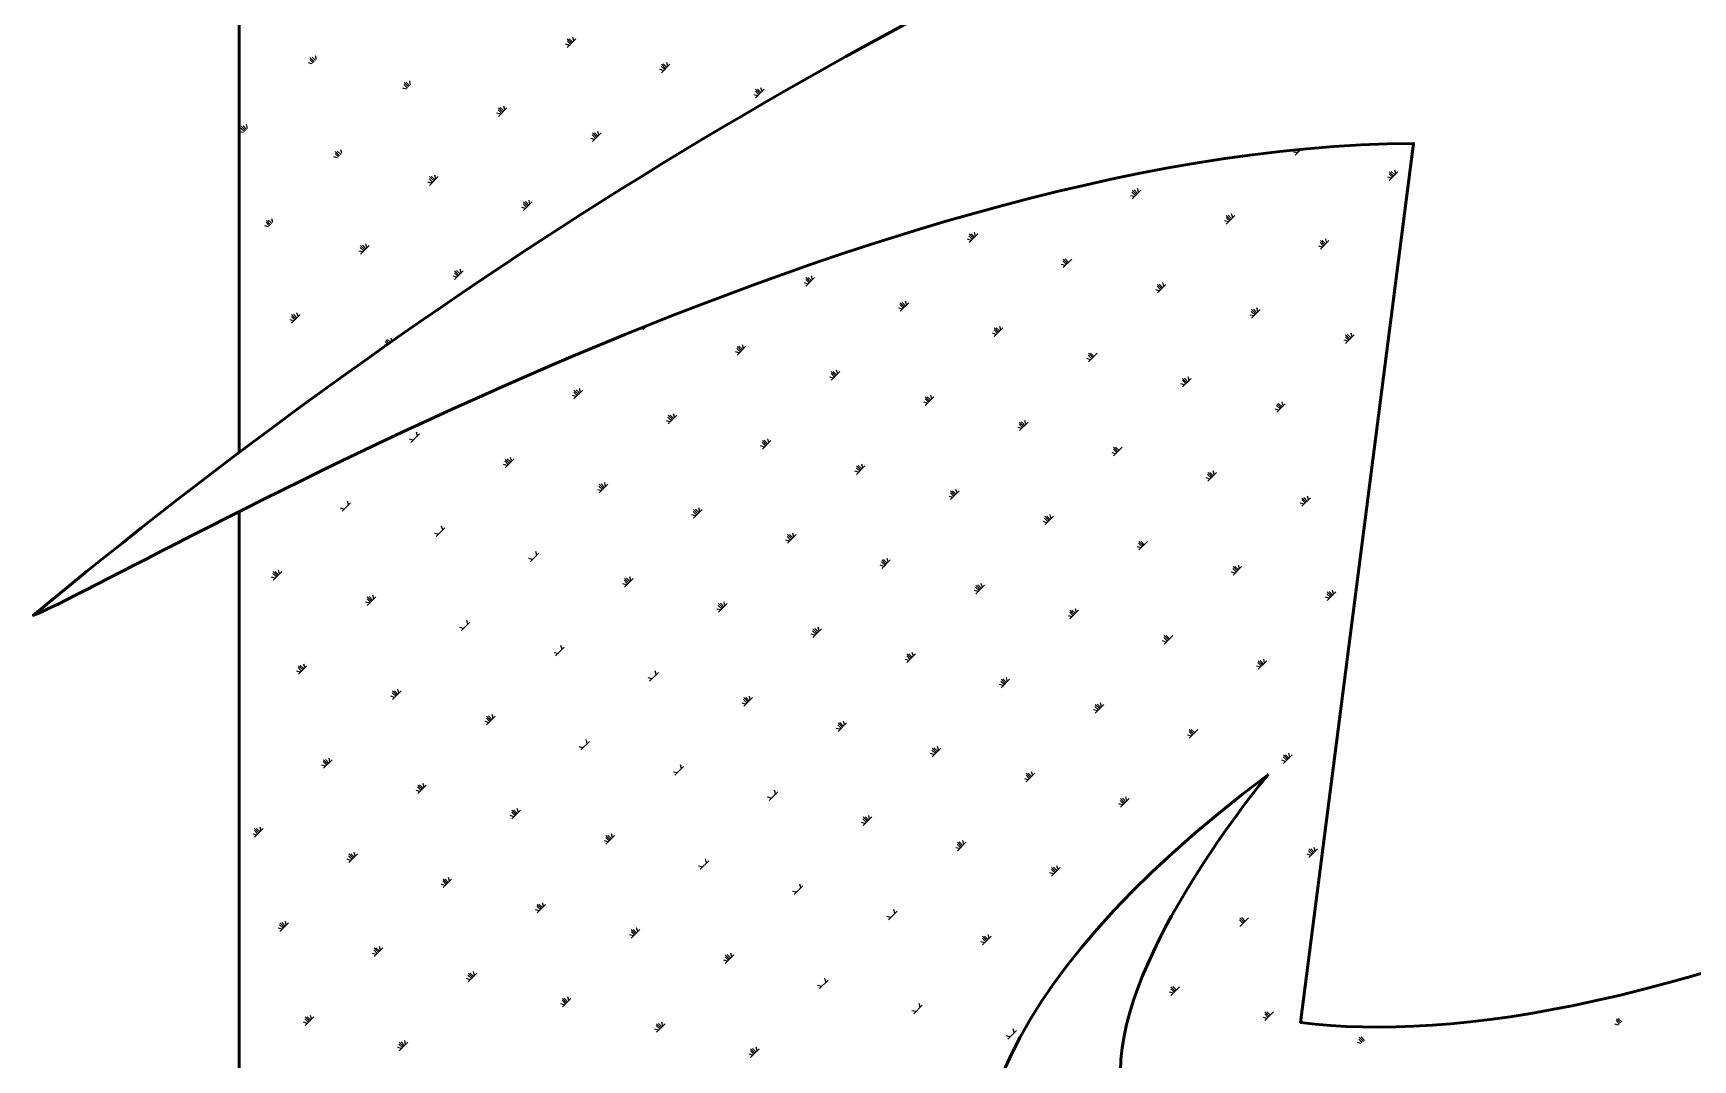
# Model space of a CAD drawing. Extents: x -3102990 to -851544, y -5293060 to -2540151.
# Drawn here: x -952802 to -951732, y -2633753 to -2633091 of the extents above; entities that cross this region are included whole.
import ezdxf

# ---------------------------------------------------------------- set-up
doc = ezdxf.new("R2010")
doc.units = 0
doc.header["$LTSCALE"] = 1000
doc.layers.get('0').update_dxf_attribs({"linetype": 'CONTINUOUS'})
doc.layers.add('PUB_TITLE', color=4, linetype='CONTINUOUS')

# ---------------------------------------------------------------- blocks, each defined once
blk = doc.blocks.new('A$C18BE6784')
at = {"layer": 'PUB_TITLE', "color": 4}
for p, q in [((84721.6, 39803.9), (84719.2, 39804.6)), ((84722.3, 39804.6), (84720.1, 39806.8)), ((84723, 39805.3), (84720.2, 39808.1)), ((84720.2, 39802.5), (84725.8, 39808.1)), ((84723.7, 39806), (84721.5, 39808.2)), ((84724.4, 39806.7), (84723.8, 39809.1)), ((84555.7, 39792), (84553.3, 39792.7)), ((84556.4, 39792.7), (84554.2, 39794.9)), ((84557.1, 39793.4), (84554.3, 39796.2)), ((84557.8, 39794.1), (84555.6, 39796.3)), ((84558.5, 39794.8), (84557.9, 39797.2)), ((84783.7, 39789), (84781, 39791.8)), ((84781, 39786.3), (84786.5, 39791.8)), ((84784.4, 39789.7), (84782.2, 39792)), ((84785.1, 39790.4), (84784.5, 39792.9)), ((84619.2, 39778.5), (84618.6, 39781)), ((84782.4, 39787.7), (84779.9, 39788.3)), ((84783.1, 39788.3), (84780.8, 39790.6)), ((84616.5, 39775.7), (84614, 39776.4)), ((84617.1, 39776.4), (84614.9, 39778.7)), ((84617.8, 39777.1), (84615.1, 39779.9)), ((84618.5, 39777.8), (84616.3, 39780.1)), ((84843.1, 39771.4), (84840.7, 39772)), ((84843.8, 39772.1), (84841.6, 39774.3)), ((84844.5, 39772.8), (84841.7, 39775.6)), ((84841.7, 39770), (84847.3, 39775.6)), ((84845.2, 39773.5), (84842.9, 39775.7)), ((84845.9, 39774.2), (84845.2, 39776.6)), ((84677.2, 39759.5), (84674.7, 39760.1)), ((84677.9, 39760.2), (84675.6, 39762.4)), ((84678.6, 39760.9), (84675.8, 39763.6)), ((84675.8, 39758.1), (84681.3, 39763.6)), ((84679.3, 39761.6), (84677, 39763.8)), ((84680, 39762.3), (84679.3, 39764.7)), ((84512, 39748.3), (84509.7, 39750.5)), ((84512.7, 39748.9), (84509.9, 39751.7)), ((84513.4, 39749.6), (84511.1, 39751.9)), ((84514, 39750.3), (84513.4, 39752.8)), ((84740.7, 39746), (84740, 39748.4)), ((84511.3, 39747.6), (84508.8, 39748.2)), ((84737.9, 39743.2), (84735.5, 39743.9)), ((84738.6, 39743.9), (84736.4, 39746.1)), ((84739.3, 39744.6), (84736.5, 39747.4)), ((84736.5, 39741.8), (84742.1, 39747.4)), ((84740, 39745.3), (84737.8, 39747.5)), ((84572, 39731.3), (84569.6, 39731.9)), ((84572.7, 39732), (84570.5, 39734.2)), ((84573.4, 39732.7), (84570.6, 39735.5)), ((84574.1, 39733.4), (84571.9, 39735.6)), ((84574.8, 39734.1), (84574.1, 39736.5)), ((85191.2, 39734.5), (85188.7, 39735.1)), ((85189.8, 39733.1), (85193.6, 39736.9)), ((85191.9, 39735.2), (85190.4, 39736.6)), ((85192.6, 39735.9), (85191.7, 39736.7)), ((85193.3, 39736.6), (85193, 39736.9)), ((84633.4, 39715.7), (84631.2, 39717.9)), ((84634.1, 39716.4), (84631.3, 39719.2)), ((84631.3, 39713.6), (84636.9, 39719.2)), ((84634.8, 39717.1), (84632.6, 39719.3)), ((84635.5, 39717.8), (84634.9, 39720.2)), ((85251.9, 39718.2), (85249.5, 39718.9)), ((85252.6, 39718.9), (85250.4, 39721.1)), ((85253.3, 39719.6), (85250.5, 39722.4)), ((85250.5, 39716.8), (85256.1, 39722.4)), ((85254, 39720.3), (85251.8, 39722.5)), ((85254.7, 39721), (85254, 39723.4)), ((84632.7, 39715), (84630.3, 39715.7)), ((85086, 39706.3), (85083.6, 39706.9)), ((85086.7, 39707), (85084.5, 39709.2)), ((85087.4, 39707.7), (85084.6, 39710.5)), ((85084.6, 39704.9), (85090.2, 39710.5)), ((85088.1, 39708.4), (85085.9, 39710.6)), ((85088.8, 39709.1), (85088.1, 39711.5)), ((84693.4, 39698.7), (84691, 39699.4)), ((84694.1, 39699.4), (84691.9, 39701.7)), ((84694.8, 39700.1), (84692.1, 39702.9)), ((84692.1, 39697.4), (84697.6, 39702.9)), ((84695.5, 39700.8), (84693.3, 39703.1)), ((84696.2, 39701.5), (84695.6, 39704)), ((85149.5, 39692.8), (85148.8, 39695.2)), ((84527.5, 39686.8), (84525.1, 39687.5)), ((84528.2, 39687.5), (84526, 39689.8)), ((84528.9, 39688.2), (84526.2, 39691)), ((84529.6, 39688.9), (84527.4, 39691.1)), ((84530.3, 39689.6), (84529.7, 39692)), ((85146.7, 39690), (85144.3, 39690.7)), ((85147.4, 39690.7), (85145.2, 39692.9)), ((85148.1, 39691.4), (85145.3, 39694.2)), ((85145.3, 39688.6), (85150.9, 39694.2)), ((85148.8, 39692.1), (85146.6, 39694.3)), ((84589, 39671.3), (84586.7, 39673.5)), ((84589.7, 39672), (84586.9, 39674.7)), ((84586.9, 39669.2), (84592.4, 39674.7)), ((84590.4, 39672.6), (84588.1, 39674.9)), ((84591, 39673.3), (84590.4, 39675.8)), ((84980.8, 39678.1), (84978.4, 39678.8)), ((84981.5, 39678.8), (84979.3, 39681)), ((84982.2, 39679.5), (84979.4, 39682.3)), ((84979.4, 39676.7), (84985, 39682.3)), ((84982.9, 39680.2), (84980.7, 39682.4)), ((84983.6, 39680.9), (84982.9, 39683.3)), ((85207.4, 39673.8), (85205, 39674.4)), ((85208.1, 39674.4), (85205.9, 39676.7)), ((85208.8, 39675.1), (85206.1, 39677.9)), ((85206.1, 39672.4), (85211.6, 39677.9)), ((85209.5, 39675.8), (85207.3, 39678.1)), ((85210.2, 39676.5), (85209.6, 39679)), ((84588.3, 39670.6), (84585.8, 39671.2)), ((85042.2, 39662.5), (85040, 39664.8)), ((85042.9, 39663.2), (85040.1, 39666)), ((85040.1, 39660.5), (85045.7, 39666)), ((85043.6, 39663.9), (85041.4, 39666.1)), ((84649, 39654.3), (84646.6, 39654.9)), ((84649.7, 39655), (84647.5, 39657.2)), ((84650.4, 39655.7), (84647.6, 39658.5)), ((84647.6, 39652.9), (84653.2, 39658.5)), ((84651.1, 39656.4), (84648.9, 39658.6)), ((84651.8, 39657.1), (84651.1, 39659.5)), ((84876.3, 39650.6), (84874.1, 39652.8)), ((84877, 39651.3), (84874.2, 39654.1)), ((84874.2, 39648.5), (84879.8, 39654.1)), ((84877.7, 39652), (84875.5, 39654.2)), ((84878.4, 39652.7), (84877.8, 39655.1)), ((85041.5, 39661.8), (85039.1, 39662.5)), ((84875.6, 39649.9), (84873.2, 39650.6)), ((85102.3, 39645.6), (85099.8, 39646.2)), ((85103, 39646.3), (85100.7, 39648.5)), ((85103.7, 39647), (85100.9, 39649.7)), ((85100.9, 39644.2), (85106.4, 39649.7)), ((85104.3, 39647.7), (85102.1, 39649.9)), ((85105, 39648.3), (85104.4, 39650.8)), ((84546.6, 39628.9), (84545.9, 39631.3)), ((84936.4, 39633.7), (84933.9, 39634.3)), ((84937.1, 39634.4), (84934.8, 39636.6)), ((84937.7, 39635), (84935, 39637.8)), ((84935, 39632.3), (84940.5, 39637.8)), ((84938.4, 39635.7), (84936.2, 39638)), ((84939.1, 39636.4), (84938.5, 39638.9)), ((85163.7, 39630), (85161.5, 39632.2)), ((85164.4, 39630.7), (85161.6, 39633.5)), ((85161.6, 39627.9), (85167.2, 39633.5)), ((85165.1, 39631.4), (85162.9, 39633.6)), ((85165.8, 39632.1), (85165.1, 39634.5)), ((84543.8, 39626.1), (84541.4, 39626.8)), ((84544.5, 39626.8), (84542.3, 39629)), ((84545.2, 39627.5), (84542.4, 39630.3)), ((84542.4, 39624.7), (84548, 39630.3)), ((84545.9, 39628.2), (84543.7, 39630.4)), ((84769.1, 39620.4), (84771.8, 39623.1)), ((84770.4, 39621.7), (84769.2, 39622.1)), ((84771.1, 39622.4), (84770.9, 39622.7)), ((84997.8, 39618.1), (84995.6, 39620.3)), ((84998.5, 39618.8), (84995.7, 39621.6)), ((84995.7, 39616), (85001.3, 39621.6)), ((84999.2, 39619.5), (84996.9, 39621.7)), ((84999.9, 39620.2), (84999.2, 39622.6)), ((85163, 39629.3), (85160.6, 39629.9)), ((84603.2, 39610.2), (84602.1, 39610.5)), ((84604.6, 39611.2), (84603, 39612.8)), ((84605.4, 39611.8), (84603.2, 39614)), ((84606.2, 39612.3), (84604.4, 39614.1)), ((84607.2, 39613), (84606.7, 39615)), ((84832.6, 39606.9), (84829.8, 39609.6)), ((84829.8, 39604.1), (84835.3, 39609.6)), ((84833.3, 39607.6), (84831, 39609.8)), ((84834, 39608.3), (84833.3, 39610.7)), ((84997.1, 39617.4), (84994.7, 39618)), ((85223.7, 39613), (85221.3, 39613.7)), ((85224.4, 39613.7), (85222.2, 39615.9)), ((85225.1, 39614.4), (85222.3, 39617.2)), ((85222.3, 39611.6), (85227.9, 39617.2)), ((85225.8, 39615.1), (85223.6, 39617.3)), ((85226.5, 39615.8), (85225.8, 39618.2)), ((84831.2, 39605.5), (84828.7, 39606.1)), ((84831.9, 39606.2), (84829.6, 39608.4)), ((85057.8, 39601.1), (85055.4, 39601.8)), ((85058.5, 39601.8), (85056.3, 39604)), ((85059.2, 39602.5), (85056.4, 39605.3)), ((85056.4, 39599.7), (85062, 39605.3)), ((85059.9, 39603.2), (85057.7, 39605.4)), ((84891.9, 39589.2), (84889.5, 39589.9)), ((84892.6, 39589.9), (84890.4, 39592.1)), ((84893.3, 39590.6), (84890.5, 39593.4)), ((84890.5, 39587.8), (84896.1, 39593.4)), ((84894, 39591.3), (84891.8, 39593.5)), ((84894.7, 39592), (84894, 39594.4)), ((85119.2, 39585.5), (85117, 39587.8)), ((85119.9, 39586.2), (85117.1, 39589)), ((85117.1, 39583.5), (85122.7, 39589)), ((85120.6, 39586.9), (85118.4, 39589.1)), ((85121.3, 39587.6), (85120.7, 39590.1)), ((84726, 39577.3), (84723.6, 39577.9)), ((84726.7, 39578), (84724.5, 39580.2)), ((84727.4, 39578.7), (84724.6, 39581.5)), ((84724.6, 39575.9), (84730.2, 39581.5)), ((84728.1, 39579.4), (84725.9, 39581.6)), ((84728.8, 39580.1), (84728.1, 39582.5)), ((84954, 39574.3), (84951.2, 39577.1)), ((84951.2, 39571.5), (84956.8, 39577.1)), ((84954.7, 39575), (84952.5, 39577.2)), ((84955.4, 39575.7), (84954.8, 39578.1)), ((85118.5, 39584.8), (85116.1, 39585.5)), ((84952.6, 39572.9), (84950.2, 39573.6)), ((84953.3, 39573.6), (84951.1, 39575.8)), ((85179.3, 39568.6), (85176.8, 39569.2)), ((85180, 39569.3), (85177.7, 39571.5)), ((85180.7, 39570), (85177.9, 39572.7)), ((85177.9, 39567.2), (85183.4, 39572.7)), ((85181.3, 39570.7), (85179.1, 39572.9)), ((85182, 39571.4), (85181.4, 39573.8)), ((84786.7, 39561), (84784.3, 39561.7)), ((84787.4, 39561.7), (84785.2, 39563.9)), ((84788.1, 39562.4), (84785.3, 39565.2)), ((84785.3, 39559.6), (84790.9, 39565.2)), ((84788.8, 39563.1), (84786.6, 39565.3)), ((84789.5, 39563.8), (84788.8, 39566.2)), ((85013.4, 39556.7), (85010.9, 39557.3)), ((85014, 39557.4), (85011.8, 39559.6)), ((85014.7, 39558), (85012, 39560.8)), ((85012, 39555.3), (85017.5, 39560.8)), ((85015.4, 39558.7), (85013.2, 39561)), ((85016.1, 39559.4), (85015.5, 39561.9)), ((84620.8, 39549.1), (84618.4, 39549.8)), ((84619.4, 39547.7), (84625, 39553.3)), ((84623.6, 39551.9), (84622.9, 39554.3)), ((84847.4, 39544.7), (84845, 39545.4)), ((84848.1, 39545.4), (84845.9, 39547.7)), ((84848.8, 39546.1), (84846.1, 39548.9)), ((84846.1, 39543.4), (84851.6, 39548.9)), ((84849.5, 39546.8), (84847.3, 39549.1)), ((84850.2, 39547.5), (84849.6, 39550)), ((84682.2, 39533.5), (84680, 39535.8)), ((84682.9, 39534.2), (84680.1, 39537)), ((84680.1, 39531.4), (84685.7, 39537)), ((84683.6, 39534.9), (84681.4, 39537.1)), ((84684.3, 39535.6), (84683.7, 39538)), ((85074.1, 39540.4), (85071.7, 39541)), ((85074.8, 39541.1), (85072.6, 39543.3)), ((85075.5, 39541.8), (85072.7, 39544.6)), ((85072.7, 39539), (85078.2, 39544.6)), ((85076.2, 39542.5), (85073.9, 39544.7)), ((84681.5, 39532.8), (84679.1, 39533.5)), ((84908.2, 39528.5), (84905.7, 39529.1)), ((84908.9, 39529.2), (84906.6, 39531.4)), ((84909.6, 39529.9), (84906.8, 39532.6)), ((84906.8, 39527.1), (84912.3, 39532.6)), ((84910.3, 39530.6), (84908, 39532.8)), ((84911, 39531.3), (84910.3, 39533.7)), ((85134.8, 39524.1), (85132.4, 39524.8)), ((85135.5, 39524.8), (85133.3, 39527)), ((85136.2, 39525.5), (85133.4, 39528.3)), ((85133.4, 39522.7), (85139, 39528.3)), ((85136.9, 39526.2), (85134.7, 39528.4)), ((85137.6, 39526.9), (85136.9, 39529.3)), ((84742.3, 39516.6), (84739.8, 39517.2)), ((84743, 39517.3), (84740.7, 39519.5)), ((84743.7, 39518), (84740.9, 39520.7)), ((84740.9, 39515.2), (84746.4, 39520.7)), ((84744.3, 39518.6), (84742.1, 39520.9)), ((84745, 39519.3), (84744.4, 39521.8)), ((84968.9, 39512.2), (84966.5, 39512.9)), ((84969.6, 39512.9), (84967.4, 39515.1)), ((84970.3, 39513.6), (84967.5, 39516.4)), ((84967.5, 39510.8), (84973.1, 39516.4)), ((84971, 39514.3), (84968.8, 39516.5)), ((84971.7, 39515), (84971, 39517.4)), ((85198.3, 39510.6), (85197.7, 39513.1)), ((84576.4, 39504.7), (84573.9, 39505.3)), ((84575, 39503.3), (84580.5, 39508.8)), ((84579.1, 39507.4), (84578.5, 39509.9)), ((84803.7, 39501), (84801.5, 39503.2)), ((84804.4, 39501.7), (84801.6, 39504.5)), ((84801.6, 39498.9), (84807.2, 39504.5)), ((84805.1, 39502.4), (84802.9, 39504.6)), ((84805.8, 39503.1), (84805.1, 39505.5)), ((85195.5, 39507.8), (85193.1, 39508.5)), ((85196.2, 39508.5), (85194, 39510.8)), ((85196.9, 39509.2), (85194.1, 39512)), ((85194.1, 39506.5), (85199.7, 39512)), ((85197.6, 39509.9), (85195.4, 39512.2)), ((84635.7, 39487), (84641.3, 39492.5)), ((84639.9, 39491.2), (84639.2, 39493.6)), ((84803, 39500.3), (84800.6, 39500.9)), ((85029.6, 39495.9), (85027.2, 39496.6)), ((85030.3, 39496.6), (85028.1, 39498.9)), ((85031, 39497.3), (85028.2, 39500.1)), ((85028.2, 39494.5), (85033.8, 39500.1)), ((85031.7, 39498), (85029.5, 39500.2)), ((85032.4, 39498.7), (85031.8, 39501.1)), ((84637.1, 39488.4), (84634.7, 39489)), ((84863.7, 39484), (84861.3, 39484.7)), ((84864.4, 39484.7), (84862.2, 39486.9)), ((84865.1, 39485.4), (84862.3, 39488.2)), ((84862.3, 39482.6), (84867.9, 39488.2)), ((84865.8, 39486.1), (84863.6, 39488.3)), ((84866.5, 39486.8), (84865.8, 39489.2)), ((85091, 39480.4), (85088.8, 39482.6)), ((85091.7, 39481.1), (85089, 39483.8)), ((85089, 39478.3), (85094.5, 39483.8)), ((85092.4, 39481.7), (85090.2, 39484)), ((84697.8, 39472.1), (84695.4, 39472.8)), ((84696.4, 39470.7), (84702, 39476.3)), ((84700.6, 39474.9), (84699.9, 39477.3)), ((84925.1, 39468.4), (84922.9, 39470.7)), ((84925.8, 39469.1), (84923.1, 39471.9)), ((84923.1, 39466.4), (84928.6, 39471.9)), ((84926.5, 39469.8), (84924.3, 39472.1)), ((84927.2, 39470.5), (84926.6, 39473)), ((85090.4, 39479.7), (85087.9, 39480.3)), ((84531.9, 39460.2), (84529.5, 39460.8)), ((84532.6, 39460.9), (84530.4, 39463.1)), ((84533.3, 39461.6), (84530.5, 39464.4)), ((84530.5, 39458.8), (84536.1, 39464.4)), ((84534, 39462.3), (84531.8, 39464.5)), ((84534.7, 39463), (84534, 39465.4)), ((84759.9, 39457.2), (84757.1, 39460)), ((84757.1, 39454.4), (84762.7, 39460)), ((84760.6, 39457.9), (84758.4, 39460.1)), ((84761.3, 39458.6), (84760.7, 39461)), ((84924.4, 39467.7), (84922, 39468.4)), ((85151.1, 39463.4), (85148.7, 39464)), ((85151.8, 39464.1), (85149.6, 39466.3)), ((85152.5, 39464.8), (85149.7, 39467.6)), ((85149.7, 39462), (85155.2, 39467.6)), ((85153.2, 39465.5), (85150.9, 39467.7)), ((85153.9, 39466.2), (85153.2, 39468.6)), ((84595.4, 39446.7), (84594.8, 39449.1)), ((84758.5, 39455.8), (84756.1, 39456.5)), ((84759.2, 39456.5), (84757, 39458.8)), ((84985.2, 39451.5), (84982.7, 39452.1)), ((84985.9, 39452.2), (84983.6, 39454.4)), ((84986.6, 39452.9), (84983.8, 39455.6)), ((84983.8, 39450.1), (84989.3, 39455.6)), ((84987.3, 39453.6), (84985, 39455.8)), ((84988, 39454.3), (84987.3, 39456.7)), ((85212.5, 39447.8), (85210.3, 39450)), ((85213.2, 39448.5), (85210.4, 39451.3)), ((85210.4, 39445.7), (85216, 39451.3)), ((85213.9, 39449.2), (85211.7, 39451.4)), ((85214.6, 39449.9), (85213.9, 39452.3)), ((84592.6, 39443.9), (84590.2, 39444.6)), ((84593.3, 39444.6), (84591.1, 39446.8)), ((84594, 39445.3), (84591.2, 39448.1)), ((84591.2, 39442.5), (84596.8, 39448.1)), ((84594.7, 39446), (84592.5, 39448.2)), ((84819.3, 39439.6), (84816.8, 39440.2)), ((84820, 39440.3), (84817.7, 39442.5)), ((84820.7, 39441), (84817.9, 39443.7)), ((84817.9, 39438.2), (84823.4, 39443.7)), ((84821.3, 39441.7), (84819.1, 39443.9)), ((84822, 39442.3), (84821.4, 39444.8)), ((85046.6, 39435.9), (85044.4, 39438.1)), ((85047.3, 39436.6), (85044.5, 39439.4)), ((85044.5, 39433.8), (85050.1, 39439.4)), ((85048, 39437.3), (85045.8, 39439.5)), ((85048.7, 39438), (85048, 39440.4)), ((85211.8, 39447.1), (85209.4, 39447.8)), ((84653.4, 39427.7), (84650.9, 39428.3)), ((84652, 39426.3), (84657.5, 39431.8)), ((84656.1, 39430.4), (84655.5, 39432.9)), ((84881.4, 39424.7), (84878.6, 39427.5)), ((84878.6, 39421.9), (84884.2, 39427.5)), ((84882.1, 39425.4), (84879.9, 39427.6)), ((84882.8, 39426.1), (84882.1, 39428.5)), ((85045.9, 39435.2), (85043.5, 39435.9)), ((84716.9, 39414.2), (84716.2, 39416.6)), ((84880, 39423.3), (84877.6, 39423.9)), ((84880.7, 39424), (84878.5, 39426.2)), ((85106.6, 39418.9), (85104.2, 39419.6)), ((85107.3, 39419.6), (85105.1, 39421.9)), ((85108, 39420.3), (85105.2, 39423.1)), ((85105.2, 39417.5), (85110.8, 39423.1)), ((85108.7, 39421), (85106.5, 39423.2)), ((84714.1, 39411.4), (84711.7, 39412)), ((84712.7, 39410), (84718.2, 39415.6)), ((84940.7, 39407), (84938.3, 39407.7)), ((84941.4, 39407.7), (84939.2, 39409.9)), ((84942.1, 39408.4), (84939.3, 39411.2)), ((84939.3, 39405.6), (84944.9, 39411.2)), ((84942.8, 39409.1), (84940.6, 39411.3)), ((84943.5, 39409.8), (84942.8, 39412.2)), ((85168.7, 39404.1), (85166, 39406.8)), ((85166, 39401.3), (85171.5, 39406.8)), ((85169.4, 39404.7), (85167.2, 39407)), ((85170.1, 39405.4), (85169.5, 39407.9)), ((84548.2, 39399.5), (84545.7, 39400.1)), ((84548.9, 39400.2), (84546.6, 39402.4)), ((84549.6, 39400.9), (84546.8, 39403.6)), ((84546.8, 39398.1), (84552.3, 39403.6)), ((84550.3, 39401.6), (84548, 39403.8)), ((84551, 39402.2), (84550.3, 39404.7)), ((84774.8, 39395.1), (84772.4, 39395.8)), ((84773.4, 39393.7), (84779, 39399.3)), ((84777.6, 39397.9), (84776.9, 39400.3)), ((85003.5, 39392.8), (85001.3, 39395.1)), ((85004.2, 39393.5), (85003.6, 39396)), ((85167.4, 39402.7), (85164.9, 39403.3)), ((85168, 39403.4), (85165.8, 39405.6)), ((84609.6, 39383.9), (84607.4, 39386.1)), ((84610.3, 39384.6), (84607.5, 39387.4)), ((84607.5, 39381.8), (84613.1, 39387.4)), ((84611, 39385.3), (84608.8, 39387.5)), ((84611.7, 39386), (84611, 39388.4)), ((85001.4, 39390.8), (84999, 39391.4)), ((85002.1, 39391.4), (84999.9, 39393.7)), ((85002.8, 39392.1), (85000.1, 39394.9)), ((85000.1, 39389.4), (85005.6, 39394.9)), ((84608.9, 39383.2), (84606.5, 39383.9)), ((84835.5, 39378.8), (84833.1, 39379.5)), ((84836.2, 39379.5), (84834, 39381.8)), ((84836.9, 39380.2), (84834.1, 39383)), ((84834.1, 39377.5), (84839.7, 39383)), ((84837.6, 39380.9), (84835.4, 39383.1)), ((84838.3, 39381.6), (84837.7, 39384)), ((85062.2, 39374.5), (85059.7, 39375.1)), ((85062.9, 39375.2), (85060.6, 39377.4)), ((85063.6, 39375.9), (85060.8, 39378.6)), ((85060.8, 39373.1), (85066.3, 39378.6)), ((85064.3, 39376.6), (85062, 39378.8)), ((85064.9, 39377.3), (85064.3, 39379.7)), ((84669.6, 39366.9), (84667.2, 39367.6)), ((84670.3, 39367.6), (84668.1, 39369.8)), ((84671, 39368.3), (84668.2, 39371.1)), ((84668.2, 39365.5), (84673.8, 39371.1)), ((84671.7, 39369), (84669.5, 39371.2)), ((84672.4, 39369.7), (84671.8, 39372.1)), ((84896.3, 39362.6), (84893.8, 39363.2)), ((84897, 39363.3), (84894.7, 39365.5)), ((84897.7, 39364), (84894.9, 39366.7)), ((84894.9, 39361.2), (84900.4, 39366.7)), ((84898.3, 39364.7), (84896.1, 39366.9)), ((84899, 39365.3), (84898.4, 39367.8)), ((84729, 39349.3), (84734.5, 39354.8)), ((84733.1, 39353.4), (84732.5, 39355.9)), ((85122.9, 39358.2), (85120.5, 39358.9)), ((85123.6, 39358.9), (85121.4, 39361.1)), ((85124.3, 39359.6), (85121.5, 39362.4)), ((85121.5, 39356.8), (85127.1, 39362.4)), ((85125, 39360.3), (85122.8, 39362.5)), ((84565.1, 39339.4), (84562.9, 39341.7)), ((84565.8, 39340.1), (84563.1, 39342.9)), ((84563.1, 39337.4), (84568.6, 39342.9)), ((84566.5, 39340.8), (84564.3, 39343.1)), ((84567.2, 39341.5), (84566.6, 39344)), ((84730.4, 39350.7), (84727.9, 39351.3)), ((84957, 39346.3), (84954.6, 39346.9)), ((84957.7, 39347), (84955.5, 39349.2)), ((84958.4, 39347.7), (84955.6, 39350.5)), ((84955.6, 39344.9), (84961.2, 39350.5)), ((84959.1, 39348.4), (84956.8, 39350.6)), ((84959.8, 39349.1), (84959.1, 39351.5)), ((85183.6, 39341.9), (85181.2, 39342.6)), ((85184.3, 39342.6), (85182.1, 39344.9)), ((85185, 39343.3), (85182.2, 39346.1)), ((85182.2, 39340.5), (85187.8, 39346.1)), ((85185.7, 39344), (85183.5, 39346.2)), ((85186.4, 39344.7), (85185.8, 39347.1)), ((84564.4, 39338.7), (84562, 39339.4)), ((84791.1, 39334.4), (84788.7, 39335)), ((84789.7, 39333), (84795.2, 39338.6)), ((84793.9, 39337.2), (84793.2, 39339.6)), ((85018.4, 39330.7), (85016.2, 39332.9)), ((85019.1, 39331.4), (85016.3, 39334.2)), ((85016.3, 39328.6), (85021.9, 39334.2)), ((85019.8, 39332.1), (85017.6, 39334.3)), ((85020.5, 39332.8), (85019.8, 39335.2)), ((84625.2, 39322.5), (84622.7, 39323.1)), ((84625.9, 39323.2), (84623.6, 39325.4)), ((84626.6, 39323.9), (84623.8, 39326.6)), ((84623.8, 39321.1), (84629.3, 39326.6)), ((84627.3, 39324.6), (84625, 39326.8)), ((84627.9, 39325.3), (84627.3, 39327.7)), ((84850.4, 39316.7), (84856, 39322.3)), ((84854.6, 39320.9), (84853.9, 39323.3)), ((85017.7, 39330), (85015.3, 39330.7)), ((84687.3, 39307.6), (84684.5, 39310.4)), ((84684.5, 39304.8), (84690.1, 39310.4)), ((84688, 39308.3), (84685.8, 39310.5)), ((84688.7, 39309), (84688, 39311.4)), ((84851.8, 39318.1), (84849.4, 39318.8)), ((85078.4, 39313.8), (85076, 39314.4)), ((85079.1, 39314.4), (85076.9, 39316.7)), ((85079.8, 39315.1), (85077.1, 39317.9)), ((85077.1, 39312.4), (85082.6, 39317.9)), ((85080.5, 39315.8), (85078.3, 39318.1)), ((85081.2, 39316.5), (85080.6, 39319)), ((84522.8, 39297.1), (84522.1, 39299.5)), ((84685.9, 39306.2), (84683.5, 39306.9)), ((84686.6, 39306.9), (84684.4, 39309.1)), ((84912.5, 39301.8), (84910.1, 39302.5)), ((84913.2, 39302.5), (84911, 39304.8)), ((84913.9, 39303.2), (84911.1, 39306)), ((84911.1, 39300.5), (84916.7, 39306)), ((84914.6, 39303.9), (84912.4, 39306.1)), ((84915.3, 39304.6), (84914.7, 39307)), ((84520, 39294.3), (84517.6, 39294.9)), ((84520.7, 39295), (84518.5, 39297.2)), ((84521.4, 39295.7), (84518.6, 39298.5)), ((84518.6, 39292.9), (84524.2, 39298.5)), ((84522.1, 39296.4), (84519.9, 39298.6)), ((84746.6, 39289.9), (84744.2, 39290.6)), ((84747.3, 39290.6), (84745.1, 39292.8)), ((84748, 39291.3), (84745.2, 39294.1)), ((84745.2, 39288.5), (84750.8, 39294.1)), ((84748.7, 39292), (84746.5, 39294.2)), ((84749.4, 39292.7), (84748.8, 39295.1)), ((84974, 39286.3), (84971.7, 39288.5)), ((84974.6, 39287), (84971.9, 39289.7)), ((84971.9, 39284.2), (84977.4, 39289.7)), ((84975.3, 39287.7), (84973.1, 39289.9)), ((84976, 39288.3), (84975.4, 39290.8)), ((84580.7, 39278), (84578.3, 39278.7)), ((84581.4, 39278.7), (84579.2, 39280.9)), ((84582.1, 39279.4), (84579.3, 39282.2)), ((84579.3, 39276.6), (84584.9, 39282.2)), ((84582.8, 39280.1), (84580.6, 39282.3)), ((84583.5, 39280.8), (84582.8, 39283.2)), ((84806, 39272.3), (84811.5, 39277.8)), ((84810.1, 39276.4), (84809.5, 39278.9)), ((84973.3, 39285.6), (84970.8, 39286.2)), ((85199.9, 39281.2), (85197.5, 39281.9)), ((85200.6, 39281.9), (85198.4, 39284.1)), ((85201.3, 39282.6), (85198.5, 39285.4)), ((85198.5, 39279.8), (85204.1, 39285.4)), ((85202, 39283.3), (85199.8, 39285.5)), ((85202.7, 39284), (85202, 39286.4)), ((84644.2, 39264.5), (84643.6, 39267)), ((84807.4, 39273.7), (84804.9, 39274.3)), ((85034, 39269.3), (85031.6, 39269.9)), ((85034.7, 39270), (85032.5, 39272.2)), ((85035.4, 39270.7), (85032.6, 39273.5)), ((85032.6, 39267.9), (85038.2, 39273.5)), ((85036.1, 39271.4), (85033.8, 39273.6)), ((85036.8, 39272.1), (85036.1, 39274.5)), ((84641.4, 39261.7), (84639, 39262.4)), ((84642.1, 39262.4), (84639.9, 39264.7)), ((84642.8, 39263.1), (84640.1, 39265.9)), ((84640.1, 39260.4), (84645.6, 39265.9)), ((84643.5, 39263.8), (84641.3, 39266.1)), ((84868.1, 39257.4), (84865.6, 39258)), ((84866.7, 39256), (84872.2, 39261.6)), ((84870.9, 39260.2), (84870.2, 39262.6)), ((84702.2, 39245.5), (84699.7, 39246.1)), ((84702.9, 39246.2), (84700.6, 39248.4)), ((84703.6, 39246.9), (84700.8, 39249.6)), ((84700.8, 39244.1), (84706.3, 39249.6)), ((84704.3, 39247.6), (84702, 39249.8)), ((84704.9, 39248.3), (84704.3, 39250.7)), ((84927.4, 39239.7), (84933, 39245.3)), ((84931.6, 39243.9), (84930.9, 39246.3)), ((84537, 39234.3), (84534.7, 39236.5)), ((84537.7, 39235), (84534.9, 39237.7)), ((84534.9, 39232.2), (84540.4, 39237.7)), ((84538.3, 39235.6), (84536.1, 39237.9)), ((84539, 39236.3), (84538.4, 39238.8)), ((84928.8, 39241.1), (84926.4, 39241.8)), ((85156.1, 39237.4), (85153.9, 39239.7)), ((85156.8, 39238.1), (85154.1, 39240.9)), ((85154.1, 39235.4), (85159.6, 39240.9)), ((85157.5, 39238.8), (85155.3, 39241.1)), ((84536.3, 39233.6), (84533.8, 39234.2)), ((84762.9, 39229.2), (84760.5, 39229.9)), ((84763.6, 39229.9), (84761.4, 39232.1)), ((84764.3, 39230.6), (84761.5, 39233.4)), ((84761.5, 39227.8), (84767.1, 39233.4)), ((84765, 39231.3), (84762.8, 39233.5)), ((84765.7, 39232), (84765, 39234.4)), ((84989.5, 39224.8), (84987.1, 39225.5)), ((84990.2, 39225.5), (84988, 39227.8)), ((84990.9, 39226.2), (84988.1, 39229)), ((84988.1, 39223.5), (84993.7, 39229)), ((84991.6, 39226.9), (84989.4, 39229.1)), ((84992.3, 39227.6), (84991.7, 39230.1)), ((84597, 39217.3), (84594.6, 39217.9)), ((84597.7, 39218), (84595.5, 39220.2)), ((84598.4, 39218.7), (84595.6, 39221.5)), ((84595.6, 39215.9), (84601.2, 39221.5)), ((84599.1, 39219.4), (84596.8, 39221.6)), ((84599.8, 39220.1), (84599.1, 39222.5)), ((84823.6, 39212.9), (84821.2, 39213.6)), ((84824.3, 39213.6), (84822.1, 39215.8)), ((84825, 39214.3), (84822.2, 39217.1)), ((84822.2, 39211.5), (84827.8, 39217.1)), ((84825.7, 39215), (84823.5, 39217.2)), ((84826.4, 39215.7), (84825.8, 39218.1)), ((84658.4, 39201.7), (84656.2, 39203.9)), ((84659.1, 39202.4), (84656.3, 39205.2)), ((84656.3, 39199.6), (84661.9, 39205.2)), ((84659.8, 39203.1), (84657.6, 39205.3)), ((84660.5, 39203.8), (84659.8, 39206.2)), ((84657.7, 39201), (84655.3, 39201.7)), ((84884.3, 39196.7), (84881.9, 39197.3)), ((84883, 39195.3), (84888.5, 39200.8)), ((84887.1, 39199.4), (84886.5, 39201.9)), ((85111, 39192.3), (85108.6, 39193)), ((85111.7, 39193), (85109.5, 39195.2)), ((85112.4, 39193.7), (85109.6, 39196.5)), ((85109.6, 39190.9), (85115.2, 39196.5)), ((85113.1, 39194.4), (85110.8, 39196.6)), ((84718.4, 39184.7), (84716, 39185.4)), ((84719.1, 39185.4), (84716.9, 39187.7)), ((84719.8, 39186.1), (84717.1, 39188.9)), ((84717.1, 39183.4), (84722.6, 39188.9)), ((84720.5, 39186.8), (84718.3, 39189.1)), ((84721.2, 39187.5), (84720.6, 39190)), ((84945.1, 39180.4), (84942.6, 39181)), ((84943.7, 39179), (84949.2, 39184.6)), ((84947.9, 39183.2), (84947.2, 39185.6)), ((84552.5, 39172.8), (84550.1, 39173.5)), ((84553.2, 39173.5), (84551, 39175.8)), ((84553.9, 39174.2), (84551.1, 39177)), ((84551.1, 39171.4), (84556.7, 39177)), ((84554.6, 39174.9), (84552.4, 39177.1)), ((84555.3, 39175.6), (84554.7, 39178)), ((84779.9, 39169.2), (84777.6, 39171.4)), ((84780.6, 39169.9), (84777.8, 39172.6)), ((84777.8, 39167.1), (84783.3, 39172.6)), ((84781.3, 39170.6), (84779, 39172.8)), ((84781.9, 39171.3), (84781.3, 39173.7)), ((85171.7, 39176), (85169.3, 39176.7)), ((85172.4, 39176.7), (85170.2, 39178.9)), ((85173.1, 39177.4), (85170.3, 39180.2)), ((85170.3, 39174.6), (85175.9, 39180.2)), ((85173.8, 39178.1), (85171.6, 39180.3)), ((85398.3, 39171.7), (85395.9, 39172.3)), ((85399, 39172.4), (85396.8, 39174.6)), ((85399.7, 39173.1), (85397, 39175.8)), ((85400.4, 39173.8), (85398.2, 39176)), ((84614.6, 39158), (84611.9, 39160.7)), ((84611.9, 39155.2), (84617.4, 39160.7)), ((84615.3, 39158.6), (84613.1, 39160.9)), ((84616, 39159.3), (84615.4, 39161.8)), ((84779.2, 39168.5), (84776.7, 39169.1)), ((85005.8, 39164.1), (85003.4, 39164.8)), ((85004.4, 39162.7), (85010, 39168.3)), ((85008.6, 39166.9), (85007.9, 39169.3)), ((85232.4, 39159.8), (85230, 39160.4)), ((85233.1, 39160.5), (85230.9, 39162.7)), ((85233.8, 39161.1), (85231, 39163.9)), ((85234.5, 39161.8), (85232.3, 39164.1)), ((84613.3, 39156.6), (84610.8, 39157.2)), ((84614, 39157.3), (84611.7, 39159.5)), ((84839.9, 39152.2), (84837.5, 39152.9)), ((84840.6, 39152.9), (84838.4, 39155.1)), ((84841.3, 39153.6), (84838.5, 39156.4)), ((84838.5, 39150.8), (84844.1, 39156.4)), ((84842, 39154.3), (84839.8, 39156.5)), ((84842.7, 39155), (84842, 39157.4))]:
    blk.add_line(p, q, dxfattribs=at)
at = {"layer": 'PUB_TITLE', "color": 4, "lineweight": 53}
for points, knots in [([(84508.6, 39541.2), (84508.6, 39933.7), (84508.6, 40328.2), (84508.6, 40328.2), (84508.6, 40407.5), (84573.5, 40472.4), (84652.8, 40472.4), (84652.8, 40472.4), (86214.9, 40472.4), (86214.9, 40472.4), (86294.2, 40472.4), (86359.1, 40407.5), (86359.1, 40328.2), (86359.1, 40328.2), (86359.1, 40009.7), (86359.1, 39660.4)], [6.497483, 6.497483, 6.497483, 6.497483, 7, 7, 7, 8, 8, 8, 9, 9, 9, 10, 10, 10, 10.451509, 10.451509, 10.451509, 10.451509]), ([(86110.9, 40072.3), (86527.5, 40005.4), (86195.7, 39518.5), (85762.2, 39332.9), (86068, 39547.2), (86269, 39950.5), (85740.3, 39818.9), (85740.3, 39818.9), (85660.8, 39286), (85660.8, 39286), (85446.6, 39185.9), (85292.7, 39160.9), (85193.3, 39173.4), (85193.3, 39173.4), (85266.2, 39740.7), (85266.2, 39740.7), (84905, 39739), (84436.2, 39459.9), (84375.8, 39436.1), (84861.7, 39839.5), (85513.5, 40168.2), (86110.9, 40072.3)], [0, 0, 0, 0, 1, 1, 1, 2, 2, 2, 3, 3, 3, 4, 4, 4, 5, 5, 5, 6, 6, 6, 7, 7, 7, 7]), ([(85172.5, 39333.5), (85172.5, 39333.5), (84815.8, 38910.9), (85481.4, 39129.5), (85976.8, 39287.3), (86417.3, 39665.9), (86438.6, 39775.8), (86438.6, 39775.8), (86380.3, 39548), (86242.8, 39361.4), (86228.2, 39315.1), (85819.4, 38874.6), (85335.3, 38862.6), (85040.6, 38848.4), (84805.6, 39058.4), (85172.5, 39333.5)], [0, 0, 0, 0, 1, 1, 1, 2, 2, 2, 3, 3, 3, 4, 4, 4, 5, 5, 5, 5]), ([(86359.1, 39561.2), (86359.1, 39166.1), (86359.1, 38766.1), (86359.1, 38766.1), (86359.1, 38686.8), (86294.2, 38621.9), (86214.9, 38621.9), (86214.9, 38621.9), (84652.8, 38621.9), (84652.8, 38621.9), (84573.5, 38621.9), (84508.6, 38686.8), (84508.6, 38766.1), (84508.6, 38766.1), (84508.6, 39127.8), (84508.6, 39503.1)], [2.493971, 2.493971, 2.493971, 2.493971, 3, 3, 3, 4, 4, 4, 5, 5, 5, 6, 6, 6, 6.481204, 6.481204, 6.481204, 6.481204])]:
    blk.add_open_spline(points, degree=3, knots=knots, dxfattribs=at)

msp = doc.modelspace()

# ---------------------------------------------------------------- block references
at = {"ltscale": 1.5}
msp.add_blockref('A$C18BE6784', (-1037177.98, -2672902.4), dxfattribs=at)

doc.saveas('drawing.dxf')
